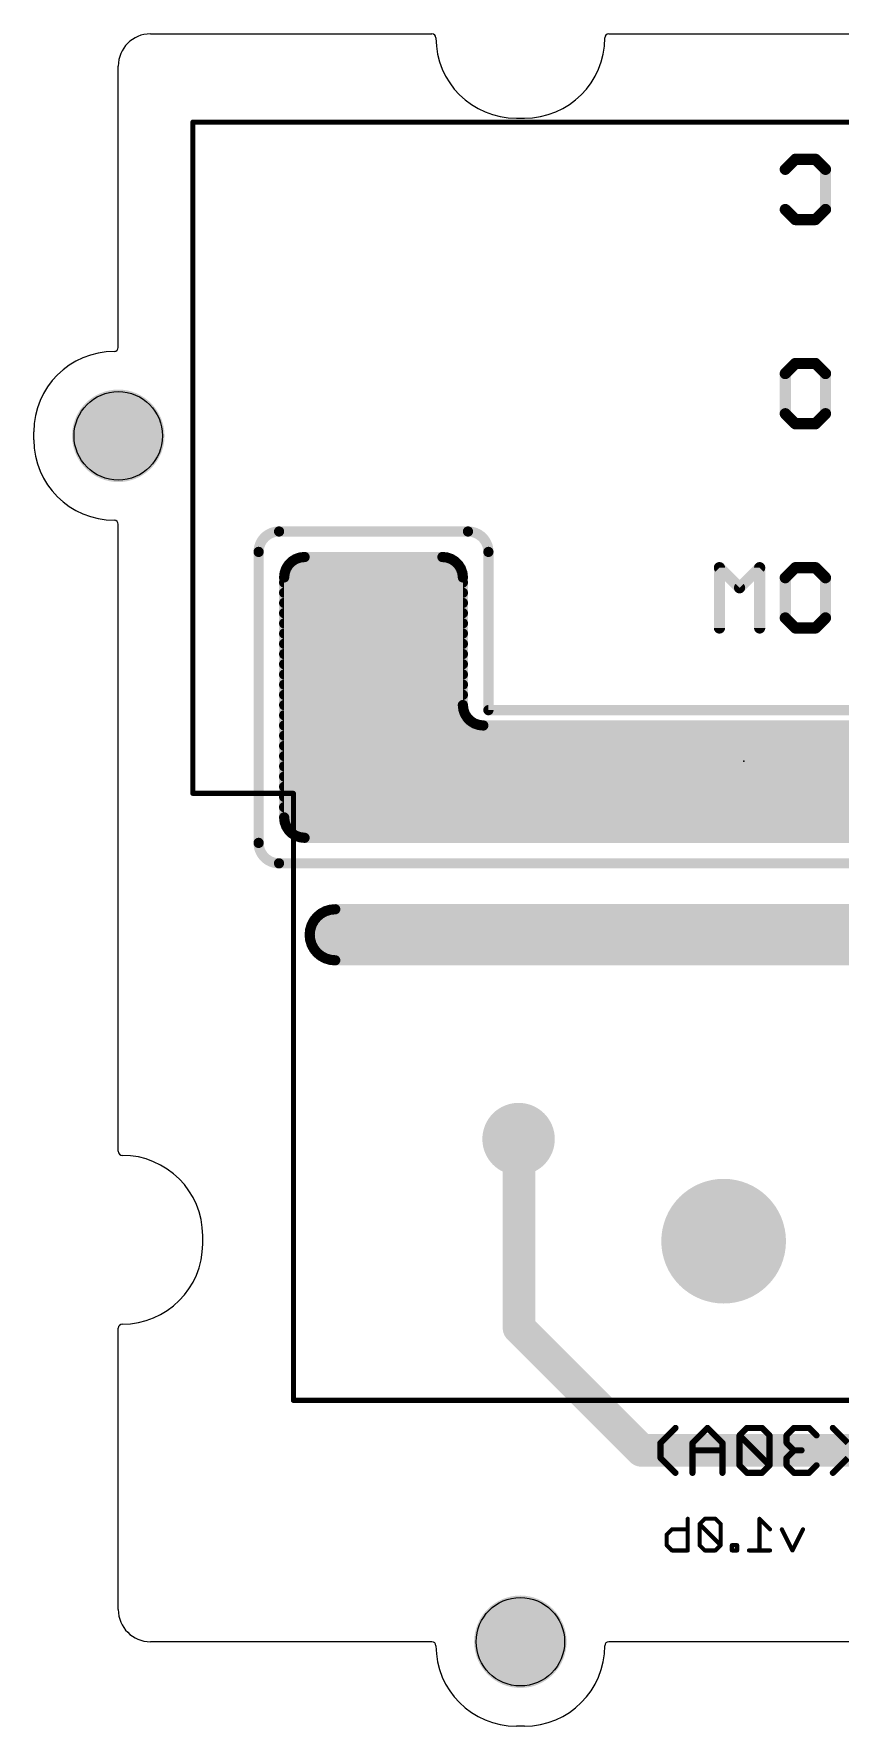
# Model space of a CAD drawing. Extents: x -22.1 to 22.4, y -22.1 to 22.1.
# Drawn here: x -22.1 to -2.05, y -22.1 to 20 of the extents above; entities that cross this region are included whole.
import ezdxf

# ---------------------------------------------------------------- set-up
doc = ezdxf.new("R2010")
doc.units = 0
for name, color, linetype in [('16', 132, 'CONTINUOUS'), ('17', 122, 'CONTINUOUS'), ('20', 40, 'CONTINUOUS'), ('21', 251, 'CONTINUOUS'), ('22', 140, 'CONTINUOUS'), ('23', 53, 'CONTINUOUS'), ('30', 140, 'CONTINUOUS'), ('46', 140, 'CONTINUOUS')]:
    doc.layers.add(name, color=color, linetype=linetype)

# ---------------------------------------------------------------- blocks, each defined once
blk = doc.blocks.new('ROUNDP')
at = {"const_width": 0.5}
blk.add_lwpolyline([(0, -0.25, 1), (0, 0.25, 1), (0, -0.25)], format="xyb", dxfattribs=at)

msp = doc.modelspace()

# ---------------------------------------------------------------- linework, layer by layer
at = {"layer": '16'}
for points, const_width in [([(-16.002, 7.62, 0.4142), (-16.51, 7.112)], 0.254), ([(-16.002, 7.6835, 1), (-16.002, 7.5565)], 0.127), ([(-16.002, 7.5565, 1), (-16.002, 7.6835)], 0.127), ([(-10.795, 7.112, 0.4142), (-11.303, 7.62)], 0.254), ([(-11.303, 7.6835, 1), (-11.303, 7.5565)], 0.127), ([(-11.303, 7.5565, 1), (-11.303, 7.6835)], 0.127), ([(-16.4465, 7.112, 1), (-16.5735, 7.112)], 0.127), ([(-16.5735, 7.112, 1), (-16.4465, 7.112)], 0.127), ([(-10.7315, 7.112, 1), (-10.8585, 7.112)], 0.127), ([(-10.8585, 7.112, 1), (-10.7315, 7.112)], 0.127), ([(-10.795, 3.2385, 1), (-10.795, 3.1115)], 0.127), ([(-10.8585, 3.175, 1), (-10.7315, 3.175)], 0.127), ([(-16.51, -0.127, 0.4142), (-16.002, -0.635)], 0.254), ([(-16.4465, -0.127, 1), (-16.5735, -0.127)], 0.127), ([(-16.5735, -0.127, 1), (-16.4465, -0.127)], 0.127), ([(-16.002, -0.5715, 1), (-16.002, -0.6985)], 0.127), ([(-16.002, -0.6985, 1), (-16.002, -0.5715)], 0.127), ([(-9.9013, -7.3513, 1), (-10.1887, -7.6387)], 0.4064), ([(-9.8298, -7.507, 1), (-10.2362, -7.507)], 0.4064), ([(-10.1767, -7.6507, 1), (-9.8893, -7.3633)], 0.4064), ([(-9.8893, -12.0483, 1), (-10.1767, -12.3357)], 0.4064), ([(-10.2362, -12.192, 1), (-9.8298, -12.192)], 0.4064), ([(-6.985, -15.0368, 1), (-6.985, -15.4432)], 0.4064), ([(-7.1287, -15.3837, 1), (-6.8413, -15.0963)], 0.4064)]:
    msp.add_lwpolyline(points, format="xyb", dxfattribs=dict(at, const_width=const_width))
for points, const_width in [([(-11.303, 7.62), (-16.002, 7.62)], 0.254), ([(-16.51, 7.112), (-16.51, -0.127)], 0.254), ([(-10.795, 3.175), (-10.795, 7.112)], 0.254), ([(7.747, 3.175), (-10.795, 3.175)], 0.254), ([(-16.002, -0.635), (16.002, -0.635)], 0.254), ([(-10.033, -7.507), (-10.045, -7.495)], 0.8128), ([(-10.033, -12.192), (-10.033, -7.507)], 0.8128), ([(-6.985, -15.24), (-10.033, -12.192)], 0.8128), ([(3.302, -15.24), (-6.985, -15.24)], 0.8128)]:
    msp.add_lwpolyline(points, dxfattribs=dict(at, const_width=const_width))
at = {"layer": '20'}
for p, q in [((-19.2, 20), (-12.2, 20)), ((-7.8, 20), (7.8, 20)), ((-20, 12.2), (-20, 19.2)), ((-10.1, 17.9), (-9.9, 17.9)), ((-22.1, 9.9), (-22.1, 10.1)), ((-20, -7.8), (-20, 7.8)), ((-17.9, -10.1), (-17.9, -9.9)), ((-20, -19.2), (-20, -12.2)), ((-12.2, -20), (-19.2, -20)), ((7.8, -20), (-7.8, -20)), ((-9.9, -22.1), (-10.1, -22.1))]:
    msp.add_line(p, q, dxfattribs=at)
for centre in [(-20, 10), (-10, -20)]:
    msp.add_circle(centre, 1.1, dxfattribs=at)
for centre, radius, start, end in [((-19.2, 19.2), 0.8, 90, 180), ((-12.2, 19.9), 0.1, 0, 90), ((-10.1, 19.9), 2, 180, 270), ((-9.9, 19.9), 2, 270, 0), ((-7.8, 19.9), 0.1, 90, 180), ((-20.1, 10.1), 2, 90, 180), ((-20.1, 12.2), 0.1, 270, 0), ((-20.1, 9.9), 2, 180, 270), ((-20.1, 7.8), 0.1, 0, 90), ((-19.9, -7.8), 0.1, 180, 270), ((-19.9, -9.9), 2, 0, 90), ((-19.9, -10.1), 2, 270, 0), ((-19.9, -12.2), 0.1, 90, 180), ((-19.2, -19.2), 0.8, 180, 270), ((-12.2, -20.1), 0.1, 0, 90), ((-10.1, -20.1), 2, 180, 270), ((-9.9, -20.1), 2, 270, 0), ((-7.8, -20.1), 0.1, 90, 180)]:
    msp.add_arc(centre, radius, start, end, dxfattribs=at)
at = {"layer": '21', "const_width": 0.127}
for points in [[(-18.145, 17.805), (9.255, 17.805)], [(-18.145, 17.805), (-18.145, 1.105)], [(-18.145, 1.105), (-15.645, 1.105)], [(-15.645, 1.105), (-15.645, -13.995)], [(-15.645, -13.995), (3.955, -13.995)]]:
    msp.add_lwpolyline(points, dxfattribs=at)
at = {"layer": '21', "const_width": 0.0635}
for points in [[(-18.145, 17.8367, 1), (-18.145, 17.7733)], [(-18.1133, 17.805, 1), (-18.1767, 17.805)], [(-18.145, 1.1367, 1), (-18.145, 1.0733)], [(-18.1767, 1.105, 1), (-18.1133, 1.105)], [(-15.6133, 1.105, 1), (-15.6768, 1.105)], [(-15.645, 1.0733, 1), (-15.645, 1.1367)], [(-15.6768, -13.995, 1), (-15.6133, -13.995)], [(-15.645, -13.9633, 1), (-15.645, -14.0268)]]:
    msp.add_lwpolyline(points, format="xyb", dxfattribs=at)
at = {"layer": '22'}
for points, const_width in [([(-3.4118, 16.6296), (-3.1618, 16.8796)], 0.2794), ([(-3.1618, 16.8796), (-2.6618, 16.8796)], 0.2794), ([(-2.6618, 16.8796), (-2.4119, 16.6296)], 0.2794), ([(-2.4119, 16.6296), (-2.4119, 15.6297)], 0.2794), ([(-3.1618, 15.3797), (-3.4118, 15.6297)], 0.2794), ([(-2.4119, 15.6297), (-2.6618, 15.3797)], 0.2794), ([(-2.6618, 15.3797), (-3.1618, 15.3797)], 0.2794), ([(-3.4118, 11.5496), (-3.1618, 11.7996)], 0.2794), ([(-3.1618, 11.7996), (-2.6618, 11.7996)], 0.2794), ([(-2.6618, 11.7996), (-2.4119, 11.5496)], 0.2794), ([(-3.4118, 10.5497), (-3.4118, 11.5496)], 0.2794), ([(-2.4119, 11.5496), (-2.4119, 10.5497)], 0.2794), ([(-3.1618, 10.2997), (-3.4118, 10.5497)], 0.2794), ([(-2.4119, 10.5497), (-2.6618, 10.2997)], 0.2794), ([(-2.6618, 10.2997), (-3.1618, 10.2997)], 0.2794), ([(-4.549, 6.2196), (-5.0489, 6.7196)], 0.2794), ([(-5.0489, 6.7196), (-5.0489, 5.2197)], 0.2794), ([(-4.049, 6.7196), (-4.549, 6.2196)], 0.2794), ([(-4.049, 5.2197), (-4.049, 6.7196)], 0.2794), ([(-3.4118, 6.4696), (-3.1618, 6.7196)], 0.2794), ([(-3.1618, 6.7196), (-2.6618, 6.7196)], 0.2794), ([(-2.6618, 6.7196), (-2.4119, 6.4696)], 0.2794), ([(-3.4118, 5.4697), (-3.4118, 6.4696)], 0.2794), ([(-2.4119, 6.4696), (-2.4119, 5.4697)], 0.2794), ([(-3.1618, 5.2197), (-3.4118, 5.4697)], 0.2794), ([(-2.4119, 5.4697), (-2.6618, 5.2197)], 0.2794), ([(-2.6618, 5.2197), (-3.1618, 5.2197)], 0.2794), ([(-6.516, -15.0531), (-6.1432, -14.6802)], 0.1524), ([(-5.3466, -14.6802), (-5.7195, -15.0531)], 0.1524), ([(-4.9738, -15.0531), (-5.3466, -14.6802)], 0.1524), ([(-4.3636, -14.6802), (-4.5501, -14.8667)], 0.1524), ([(-3.9908, -14.6802), (-4.3636, -14.6802)], 0.1524), ([(-3.8044, -14.8667), (-3.9908, -14.6802)], 0.1524), ([(-3.1942, -14.6802), (-3.3807, -14.8667)], 0.1524), ([(-2.8214, -14.6802), (-3.1942, -14.6802)], 0.1524), ([(-2.635, -14.8667), (-2.8214, -14.6802)], 0.1524), ([(-1.8554, -15.0531), (-2.2282, -14.6802)], 0.1524), ([(-6.516, -15.426), (-6.516, -15.0531)], 0.1524), ([(-5.7195, -15.0531), (-5.7195, -15.7988)], 0.1524), ([(-4.9738, -15.7988), (-4.9738, -15.0531)], 0.1524), ([(-4.5501, -14.8667), (-4.5501, -15.6124)], 0.1524), ([(-3.8044, -15.6124), (-4.5501, -14.8667)], 0.1524), ([(-3.8044, -15.6124), (-3.8044, -14.8667)], 0.1524), ([(-3.3807, -14.8667), (-3.3807, -15.0531)], 0.1524), ([(-3.3807, -15.0531), (-3.1942, -15.2395)], 0.1524), ([(-6.1432, -15.7988), (-6.516, -15.426)], 0.1524), ([(-4.9738, -15.2395), (-5.7195, -15.2395)], 0.1524), ([(-4.5501, -15.6124), (-4.3636, -15.7988)], 0.1524), ([(-3.9908, -15.7988), (-3.8044, -15.6124)], 0.1524), ([(-3.1942, -15.2395), (-3.3807, -15.426)], 0.1524), ([(-3.3807, -15.426), (-3.3807, -15.6124)], 0.1524), ([(-3.3807, -15.6124), (-3.1942, -15.7988)], 0.1524), ([(-3.1942, -15.2395), (-3.0078, -15.2395)], 0.1524), ([(-2.8214, -15.7988), (-2.635, -15.6124)], 0.1524), ([(-2.2282, -15.7988), (-1.8554, -15.426)], 0.1524), ([(-4.3636, -15.7988), (-3.9908, -15.7988)], 0.1524), ([(-3.1942, -15.7988), (-2.8214, -15.7988)], 0.1524), ([(-6.3622, -17.3352), (-6.2309, -17.2038)], 0.1016), ([(-6.2309, -17.2038), (-5.8368, -17.2038)], 0.1016), ([(-5.8368, -16.9411), (-5.8368, -17.7292)], 0.1016), ([(-5.4123, -16.9411), (-5.5436, -17.0725)], 0.1016), ([(-5.5436, -17.0725), (-5.5436, -17.5979)], 0.1016), ([(-5.0182, -17.5979), (-5.5436, -17.0725)], 0.1016), ([(-5.1496, -16.9411), (-5.4123, -16.9411)], 0.1016), ([(-5.0182, -17.0725), (-5.1496, -16.9411)], 0.1016), ([(-5.0182, -17.5979), (-5.0182, -17.0725)], 0.1016), ([(-3.7904, -17.2038), (-4.0531, -16.9411)], 0.1016), ([(-4.0531, -16.9411), (-4.0531, -17.7292)], 0.1016), ([(-3.2345, -17.7292), (-3.4972, -17.2038)], 0.1016), ([(-2.9718, -17.2038), (-3.2345, -17.7292)], 0.1016), ([(-6.3622, -17.5979), (-6.3622, -17.3352)], 0.1016), ([(-6.2309, -17.7292), (-6.3622, -17.5979)], 0.1016), ([(-5.8368, -17.7292), (-6.2309, -17.7292)], 0.1016), ([(-5.5436, -17.5979), (-5.4123, -17.7292)], 0.1016), ([(-5.4123, -17.7292), (-5.1496, -17.7292)], 0.1016), ([(-5.1496, -17.7292), (-5.0182, -17.5979)], 0.1016), ([(-4.609, -17.5979), (-4.7403, -17.5979)], 0.1016), ([(-4.7403, -17.5979), (-4.7403, -17.7292)], 0.1016), ([(-4.7403, -17.7292), (-4.609, -17.7292)], 0.1016), ([(-4.609, -17.7292), (-4.609, -17.5979)], 0.1016), ([(-3.7904, -17.7292), (-4.3158, -17.7292)], 0.1016)]:
    msp.add_lwpolyline(points, dxfattribs=dict(at, const_width=const_width))
for points, const_width in [([(-3.1618, 16.9494, 1), (-3.1618, 16.8097)], 0.1397), ([(-3.1124, 16.8302, 1), (-3.2112, 16.929)], 0.1397), ([(-2.6124, 16.929, 1), (-2.7112, 16.8302)], 0.1397), ([(-2.6618, 16.8097, 1), (-2.6618, 16.9494)], 0.1397), ([(-3.4612, 16.679, 1), (-3.3624, 16.5802)], 0.1397), ([(-2.342, 16.6296, 1), (-2.4817, 16.6296)], 0.1397), ([(-2.4612, 16.5802, 1), (-2.3625, 16.679)], 0.1397), ([(-3.3624, 15.6791, 1), (-3.4612, 15.5803)], 0.1397), ([(-2.4817, 15.6297, 1), (-2.342, 15.6297)], 0.1397), ([(-2.3625, 15.5803, 1), (-2.4612, 15.6791)], 0.1397), ([(-3.1618, 15.4496, 1), (-3.1618, 15.3099)], 0.1397), ([(-3.2112, 15.3303, 1), (-3.1124, 15.4291)], 0.1397), ([(-2.7112, 15.4291, 1), (-2.6124, 15.3303)], 0.1397), ([(-2.6618, 15.3099, 1), (-2.6618, 15.4496)], 0.1397), ([(-3.1618, 11.8694, 1), (-3.1618, 11.7297)], 0.1397), ([(-3.1124, 11.7502, 1), (-3.2112, 11.849)], 0.1397), ([(-2.6124, 11.849, 1), (-2.7112, 11.7502)], 0.1397), ([(-2.6618, 11.7297, 1), (-2.6618, 11.8694)], 0.1397), ([(-3.4612, 11.599, 1), (-3.3624, 11.5002)], 0.1397), ([(-3.3419, 11.5496, 1), (-3.4816, 11.5496)], 0.1397), ([(-2.342, 11.5496, 1), (-2.4817, 11.5496)], 0.1397), ([(-2.4612, 11.5002, 1), (-2.3625, 11.599)], 0.1397), ([(-3.3624, 10.5991, 1), (-3.4612, 10.5003)], 0.1397), ([(-3.4816, 10.5497, 1), (-3.3419, 10.5497)], 0.1397), ([(-2.4817, 10.5497, 1), (-2.342, 10.5497)], 0.1397), ([(-2.3625, 10.5003, 1), (-2.4612, 10.5991)], 0.1397), ([(-3.1618, 10.3696, 1), (-3.1618, 10.2298)], 0.1397), ([(-3.2112, 10.2503, 1), (-3.1124, 10.3491)], 0.1397), ([(-2.7112, 10.3491, 1), (-2.6124, 10.2503)], 0.1397), ([(-2.6618, 10.2298, 1), (-2.6618, 10.3696)], 0.1397), ([(-4.9995, 6.769, 1), (-5.0983, 6.6702)], 0.1397), ([(-4.9791, 6.7196, 1), (-5.1188, 6.7196)], 0.1397), ([(-3.9792, 6.7196, 1), (-4.1189, 6.7196)], 0.1397), ([(-3.9996, 6.6702, 1), (-4.0984, 6.769)], 0.1397), ([(-3.1618, 6.7894, 1), (-3.1618, 6.6497)], 0.1397), ([(-3.1124, 6.6702, 1), (-3.2112, 6.769)], 0.1397), ([(-2.6124, 6.769, 1), (-2.7112, 6.6702)], 0.1397), ([(-2.6618, 6.6497, 1), (-2.6618, 6.7894)], 0.1397), ([(-4.5984, 6.269, 1), (-4.4996, 6.1702)], 0.1397), ([(-4.5984, 6.1702, 1), (-4.4996, 6.269)], 0.1397), ([(-3.4612, 6.519, 1), (-3.3624, 6.4202)], 0.1397), ([(-3.3419, 6.4696, 1), (-3.4816, 6.4696)], 0.1397), ([(-2.342, 6.4696, 1), (-2.4817, 6.4696)], 0.1397), ([(-2.4612, 6.4202, 1), (-2.3625, 6.519)], 0.1397), ([(-3.3624, 5.5191, 1), (-3.4612, 5.4203)], 0.1397), ([(-3.4816, 5.4697, 1), (-3.3419, 5.4697)], 0.1397), ([(-2.4817, 5.4697, 1), (-2.342, 5.4697)], 0.1397), ([(-2.3625, 5.4203, 1), (-2.4612, 5.5191)], 0.1397), ([(-5.1188, 5.2197, 1), (-4.9791, 5.2197)], 0.1397), ([(-4.1189, 5.2197, 1), (-3.9792, 5.2197)], 0.1397), ([(-3.1618, 5.2896, 1), (-3.1618, 5.1499)], 0.1397), ([(-3.2112, 5.1703, 1), (-3.1124, 5.2691)], 0.1397), ([(-2.7112, 5.2691, 1), (-2.6124, 5.1703)], 0.1397), ([(-2.6618, 5.1499, 1), (-2.6618, 5.2896)], 0.1397), ([(-6.1162, -14.7072, 1), (-6.1701, -14.6533)], 0.0762), ([(-5.3197, -14.6533, 1), (-5.3736, -14.7072)], 0.0762), ([(-5.3197, -14.7072, 1), (-5.3736, -14.6533)], 0.0762), ([(-4.3636, -14.6421, 1), (-4.3636, -14.7183)], 0.0762), ([(-4.3367, -14.7072, 1), (-4.3906, -14.6533)], 0.0762), ([(-3.9638, -14.6533, 1), (-4.0177, -14.7072)], 0.0762), ([(-3.9908, -14.7183, 1), (-3.9908, -14.6421)], 0.0762), ([(-3.1942, -14.6421, 1), (-3.1942, -14.7183)], 0.0762), ([(-3.1673, -14.7072, 1), (-3.2212, -14.6533)], 0.0762), ([(-2.7944, -14.6533, 1), (-2.8483, -14.7072)], 0.0762), ([(-2.8214, -14.7183, 1), (-2.8214, -14.6421)], 0.0762), ([(-2.2013, -14.6533, 1), (-2.2552, -14.7072)], 0.0762), ([(-6.4779, -15.0531, 1), (-6.5541, -15.0531)], 0.0762), ([(-6.5429, -15.0262, 1), (-6.4891, -15.08)], 0.0762), ([(-5.6814, -15.0531, 1), (-5.7576, -15.0531)], 0.0762), ([(-5.7464, -15.0262, 1), (-5.6925, -15.08)], 0.0762), ([(-4.9357, -15.0531, 1), (-5.0119, -15.0531)], 0.0762), ([(-5.0007, -15.08, 1), (-4.9468, -15.0262)], 0.0762), ([(-4.5231, -14.8397, 1), (-4.577, -14.8936)], 0.0762), ([(-4.512, -14.8667, 1), (-4.5882, -14.8667)], 0.0762), ([(-4.577, -14.8397, 1), (-4.5231, -14.8936)], 0.0762), ([(-3.7663, -14.8667, 1), (-3.8425, -14.8667)], 0.0762), ([(-3.8313, -14.8936, 1), (-3.7774, -14.8397)], 0.0762), ([(-3.3426, -14.8667, 1), (-3.4188, -14.8667)], 0.0762), ([(-3.4076, -14.8397, 1), (-3.3537, -14.8936)], 0.0762), ([(-3.4188, -15.0531, 1), (-3.3426, -15.0531)], 0.0762), ([(-3.3537, -15.0262, 1), (-3.4076, -15.08)], 0.0762), ([(-2.6619, -14.8936, 1), (-2.608, -14.8397)], 0.0762), ([(-6.4891, -15.399, 1), (-6.5429, -15.4529)], 0.0762), ([(-6.5541, -15.426, 1), (-6.4779, -15.426)], 0.0762), ([(-5.7195, -15.2014, 1), (-5.7195, -15.2776)], 0.0762), ([(-4.9738, -15.2776, 1), (-4.9738, -15.2014)], 0.0762), ([(-4.5231, -15.5854, 1), (-4.577, -15.6393)], 0.0762), ([(-4.5882, -15.6124, 1), (-4.512, -15.6124)], 0.0762), ([(-3.8425, -15.6124, 1), (-3.7663, -15.6124)], 0.0762), ([(-3.7774, -15.6393, 1), (-3.8313, -15.5854)], 0.0762), ([(-3.8313, -15.6393, 1), (-3.7774, -15.5854)], 0.0762), ([(-3.3426, -15.426, 1), (-3.4188, -15.426)], 0.0762), ([(-3.4076, -15.399, 1), (-3.3537, -15.4529)], 0.0762), ([(-3.3537, -15.5854, 1), (-3.4076, -15.6393)], 0.0762), ([(-3.4188, -15.6124, 1), (-3.3426, -15.6124)], 0.0762), ([(-3.1942, -15.2014, 1), (-3.1942, -15.2776)], 0.0762), ([(-3.1673, -15.2665, 1), (-3.2212, -15.2126)], 0.0762), ([(-3.2212, -15.2665, 1), (-3.1673, -15.2126)], 0.0762), ([(-3.0078, -15.2776, 1), (-3.0078, -15.2014)], 0.0762), ([(-2.608, -15.6393, 1), (-2.6619, -15.5854)], 0.0762), ([(-6.1701, -15.8257, 1), (-6.1162, -15.7719)], 0.0762), ([(-5.7576, -15.7988, 1), (-5.6814, -15.7988)], 0.0762), ([(-5.0119, -15.7988, 1), (-4.9357, -15.7988)], 0.0762), ([(-4.3636, -15.7607, 1), (-4.3636, -15.8369)], 0.0762), ([(-4.3906, -15.8257, 1), (-4.3367, -15.7719)], 0.0762), ([(-4.0177, -15.7719, 1), (-3.9638, -15.8257)], 0.0762), ([(-3.9908, -15.8369, 1), (-3.9908, -15.7607)], 0.0762), ([(-3.1942, -15.7607, 1), (-3.1942, -15.8369)], 0.0762), ([(-3.2212, -15.8257, 1), (-3.1673, -15.7719)], 0.0762), ([(-2.8483, -15.7719, 1), (-2.7944, -15.8257)], 0.0762), ([(-2.8214, -15.8369, 1), (-2.8214, -15.7607)], 0.0762), ([(-2.2552, -15.7719, 1), (-2.2013, -15.8257)], 0.0762), ([(-6.2309, -17.1784, 1), (-6.2309, -17.2292)], 0.0508), ([(-6.2129, -17.2218, 1), (-6.2488, -17.1859)], 0.0508), ([(-5.8114, -16.9411, 1), (-5.8622, -16.9411)], 0.0508), ([(-5.8368, -17.2292, 1), (-5.8368, -17.1784)], 0.0508), ([(-5.5182, -17.0725, 1), (-5.569, -17.0725)], 0.0508), ([(-5.5257, -17.0545, 1), (-5.5616, -17.0904)], 0.0508), ([(-5.5616, -17.0545, 1), (-5.5257, -17.0904)], 0.0508), ([(-5.4123, -16.9157, 1), (-5.4123, -16.9665)], 0.0508), ([(-5.3943, -16.9591, 1), (-5.4302, -16.9232)], 0.0508), ([(-5.1316, -16.9232, 1), (-5.1675, -16.9591)], 0.0508), ([(-5.1496, -16.9665, 1), (-5.1496, -16.9157)], 0.0508), ([(-4.9928, -17.0725, 1), (-5.0436, -17.0725)], 0.0508), ([(-5.0362, -17.0904, 1), (-5.0003, -17.0545)], 0.0508), ([(-4.0277, -16.9411, 1), (-4.0785, -16.9411)], 0.0508), ([(-4.0351, -16.9232, 1), (-4.071, -16.9591)], 0.0508), ([(-3.8083, -17.2218, 1), (-3.7724, -17.1859)], 0.0508), ([(-3.4745, -17.1925, 1), (-3.5199, -17.2152)], 0.0508), ([(-2.9491, -17.2152, 1), (-2.9945, -17.1925)], 0.0508), ([(-6.3368, -17.3352, 1), (-6.3876, -17.3352)], 0.0508), ([(-6.3802, -17.3172, 1), (-6.3442, -17.3531)], 0.0508), ([(-6.3442, -17.5799, 1), (-6.3802, -17.6158)], 0.0508), ([(-6.3876, -17.5979, 1), (-6.3368, -17.5979)], 0.0508), ([(-6.2309, -17.7038, 1), (-6.2309, -17.7546)], 0.0508), ([(-5.8368, -17.7546, 1), (-5.8368, -17.7038)], 0.0508), ([(-5.5257, -17.5799, 1), (-5.5616, -17.6158)], 0.0508), ([(-5.569, -17.5979, 1), (-5.5182, -17.5979)], 0.0508), ([(-5.4123, -17.7038, 1), (-5.4123, -17.7546)], 0.0508), ([(-5.1496, -17.7546, 1), (-5.1496, -17.7038)], 0.0508), ([(-5.0436, -17.5979, 1), (-4.9928, -17.5979)], 0.0508), ([(-5.0003, -17.6158, 1), (-5.0362, -17.5799)], 0.0508), ([(-5.0362, -17.6158, 1), (-5.0003, -17.5799)], 0.0508), ([(-4.7403, -17.5725, 1), (-4.7403, -17.6233)], 0.0508), ([(-4.7149, -17.5979, 1), (-4.7657, -17.5979)], 0.0508), ([(-4.7403, -17.7038, 1), (-4.7403, -17.7546)], 0.0508), ([(-4.5836, -17.5979, 1), (-4.6344, -17.5979)], 0.0508), ([(-4.609, -17.6233, 1), (-4.609, -17.5725)], 0.0508), ([(-4.609, -17.7546, 1), (-4.609, -17.7038)], 0.0508), ([(-4.3158, -17.7038, 1), (-4.3158, -17.7546)], 0.0508), ([(-3.7904, -17.7546, 1), (-3.7904, -17.7038)], 0.0508), ([(-6.2488, -17.7472, 1), (-6.2129, -17.7112)], 0.0508), ([(-5.8622, -17.7292, 1), (-5.8114, -17.7292)], 0.0508), ([(-5.4302, -17.7472, 1), (-5.3943, -17.7112)], 0.0508), ([(-5.1675, -17.7112, 1), (-5.1316, -17.7472)], 0.0508), ([(-4.7657, -17.7292, 1), (-4.7149, -17.7292)], 0.0508), ([(-4.6344, -17.7292, 1), (-4.5836, -17.7292)], 0.0508), ([(-4.0785, -17.7292, 1), (-4.0277, -17.7292)], 0.0508), ([(-3.2572, -17.7178, 1), (-3.2118, -17.7406)], 0.0508), ([(-3.2572, -17.7406, 1), (-3.2118, -17.7178)], 0.0508)]:
    msp.add_lwpolyline(points, format="xyb", dxfattribs=dict(at, const_width=const_width))
at = {"layer": '23'}
msp.add_point((-4.445, 1.905), dxfattribs=at)
at = {"layer": '30'}
for points, const_width in [([(-20, 9.4246, 1), (-20, 10.5754, 1), (-20, 9.4246)], 1.1508), ([(-15.8785, 6.7312, 1), (-15.7709, 6.6636)], 0.127), ([(-15.7648, 6.6764, 1), (-15.8846, 6.7184)], 0.127), ([(-15.8091, 6.8386, 1), (-15.7193, 6.7488)], 0.127), ([(-15.7104, 6.76, 1), (-15.8179, 6.8275)], 0.127), ([(-15.6999, 6.9215, 1), (-15.6999, 6.7945)], 0.127), ([(-15.7175, 6.9279, 1), (-15.65, 6.8204)], 0.127), ([(-15.6388, 6.8293, 1), (-15.7286, 6.9191)], 0.127), ([(-15.6084, 6.9946, 1), (-15.5664, 6.8748)], 0.127), ([(-15.5536, 6.8809, 1), (-15.6212, 6.9885)], 0.127), ([(-15.4872, 7.0354, 1), (-15.4729, 6.9092)], 0.127), ([(-15.4591, 6.9123, 1), (-15.501, 7.0322)], 0.127), ([(-15.367, 7.0485, 1), (-15.367, 6.9215)], 0.127), ([(-15.3599, 6.9219, 1), (-15.3741, 7.0481)], 0.127), ([(-11.9309, 7.0481, 1), (-11.9451, 6.9219)], 0.127), ([(-11.938, 6.9215, 1), (-11.938, 7.0485)], 0.127), ([(-11.804, 7.0322, 1), (-11.8459, 6.9123)], 0.127), ([(-11.8321, 6.9092, 1), (-11.8178, 7.0354)], 0.127), ([(-11.6838, 6.9885, 1), (-11.7514, 6.8809)], 0.127), ([(-11.7386, 6.8748, 1), (-11.6966, 6.9946)], 0.127), ([(-11.5764, 6.9191, 1), (-11.6662, 6.8293)], 0.127), ([(-11.655, 6.8204, 1), (-11.5875, 6.9279)], 0.127), ([(-11.6051, 6.7945, 1), (-11.6051, 6.9215)], 0.127), ([(-11.4871, 6.8275, 1), (-11.5946, 6.76)], 0.127), ([(-11.5857, 6.7488, 1), (-11.4959, 6.8386)], 0.127), ([(-11.4204, 6.7184, 1), (-11.5402, 6.6764)], 0.127), ([(-11.5341, 6.6636, 1), (-11.4265, 6.7312)], 0.127), ([(-15.8115, 6.477, 1), (-15.9385, 6.477)], 0.127), ([(-15.9381, 6.4841, 1), (-15.8119, 6.4699)], 0.127), ([(-15.875, 6.4135, 1), (-15.875, 6.2865)], 0.127), ([(-15.9222, 6.611, 1), (-15.8023, 6.5691)], 0.127), ([(-15.7992, 6.5829, 1), (-15.9254, 6.5972)], 0.127), ([(-15.8574, 6.6675, 1), (-15.8574, 6.5405)], 0.127), ([(-11.3796, 6.5972, 1), (-11.5058, 6.5829)], 0.127), ([(-11.5027, 6.5691, 1), (-11.3828, 6.611)], 0.127), ([(-11.3665, 6.477, 1), (-11.4935, 6.477)], 0.127), ([(-11.4931, 6.4699, 1), (-11.3669, 6.4841)], 0.127), ([(-11.4476, 6.5405, 1), (-11.4476, 6.6675)], 0.127), ([(-11.43, 6.2865, 1), (-11.43, 6.4135)], 0.127), ([(-15.875, 6.1595, 1), (-15.875, 6.0325)], 0.127), ([(-15.875, 5.9055, 1), (-15.875, 5.7785)], 0.127), ([(-11.43, 6.0325, 1), (-11.43, 6.1595)], 0.127), ([(-11.43, 5.7785, 1), (-11.43, 5.9055)], 0.127), ([(-15.875, 5.6515, 1), (-15.875, 5.5245)], 0.127), ([(-11.43, 5.5245, 1), (-11.43, 5.6515)], 0.127), ([(-15.875, 5.3975, 1), (-15.875, 5.2705)], 0.127), ([(-15.875, 5.1435, 1), (-15.875, 5.0165)], 0.127), ([(-11.43, 5.2705, 1), (-11.43, 5.3975)], 0.127), ([(-11.43, 5.0165, 1), (-11.43, 5.1435)], 0.127), ([(-15.875, 4.8895, 1), (-15.875, 4.7625)], 0.127), ([(-15.875, 4.6355, 1), (-15.875, 4.5085)], 0.127), ([(-11.43, 4.7625, 1), (-11.43, 4.8895)], 0.127), ([(-11.43, 4.5085, 1), (-11.43, 4.6355)], 0.127), ([(-15.875, 4.3815, 1), (-15.875, 4.2545)], 0.127), ([(-11.43, 4.2545, 1), (-11.43, 4.3815)], 0.127), ([(-15.875, 4.1275, 1), (-15.875, 4.0005)], 0.127), ([(-15.875, 3.8735, 1), (-15.875, 3.7465)], 0.127), ([(-11.43, 4.0005, 1), (-11.43, 4.1275)], 0.127), ([(-11.43, 3.7465, 1), (-11.43, 3.8735)], 0.127), ([(-15.875, 3.6195, 1), (-15.875, 3.4925)], 0.127), ([(-15.875, 3.3655, 1), (-15.875, 3.2385)], 0.127), ([(-11.3669, 3.3091, 1), (-11.4931, 3.2949)], 0.127), ([(-11.43, 3.4925, 1), (-11.43, 3.6195)], 0.127), ([(-11.43, 3.2385, 1), (-11.43, 3.3655)], 0.127), ([(-15.875, 3.1115, 1), (-15.875, 2.9845)], 0.127), ([(-11.4935, 3.302, 1), (-11.3665, 3.302)], 0.127), ([(-11.3573, 3.2099, 1), (-11.4772, 3.168)], 0.127), ([(-11.4804, 3.1818, 1), (-11.3542, 3.1961)], 0.127), ([(-11.3259, 3.1154, 1), (-11.4335, 3.0478)], 0.127), ([(-11.4396, 3.0606, 1), (-11.3198, 3.1026)], 0.127), ([(-11.2743, 3.0302, 1), (-11.3641, 2.9404)], 0.127), ([(-11.3729, 2.9515, 1), (-11.2654, 3.019)], 0.127), ([(-11.3586, 2.9845, 1), (-11.3586, 3.1115)], 0.127), ([(-11.205, 2.9586, 1), (-11.2725, 2.8511)], 0.127), ([(-11.2836, 2.8599, 1), (-11.1938, 2.9497)], 0.127), ([(-11.1214, 2.9042, 1), (-11.1634, 2.7844)], 0.127), ([(-11.1762, 2.7905, 1), (-11.1086, 2.8981)], 0.127), ([(-15.875, 2.8575, 1), (-15.875, 2.7305)], 0.127), ([(-15.875, 2.6035, 1), (-15.875, 2.4765)], 0.127), ([(-11.0279, 2.8698, 1), (-11.0422, 2.7436)], 0.127), ([(-11.056, 2.7468, 1), (-11.0141, 2.8667)], 0.127), ([(-10.922, 2.8575, 1), (-10.922, 2.7305)], 0.127), ([(-10.9291, 2.7309, 1), (-10.9149, 2.8571)], 0.127), ([(-10.922, 2.7305, 1), (-10.922, 2.8575)], 0.127), ([(-15.875, 2.3495, 1), (-15.875, 2.2225)], 0.127), ([(-15.875, 2.0955, 1), (-15.875, 1.9685)], 0.127), ([(-15.875, 1.8415, 1), (-15.875, 1.7145)], 0.127), ([(-15.875, 1.5875, 1), (-15.875, 1.4605)], 0.127), ([(-15.875, 1.3335, 1), (-15.875, 1.2065)], 0.127), ([(-15.875, 1.0795, 1), (-15.875, 0.9525)], 0.127), ([(-15.875, 0.8255, 1), (-15.875, 0.6985)], 0.127), ([(-15.8119, 0.5151, 1), (-15.9381, 0.5009)], 0.127), ([(-15.875, 0.5715, 1), (-15.875, 0.4445)], 0.127), ([(-15.9385, 0.508, 1), (-15.8115, 0.508)], 0.127), ([(-15.8023, 0.4159, 1), (-15.9222, 0.374)], 0.127), ([(-15.9254, 0.3878, 1), (-15.7992, 0.4021)], 0.127), ([(-15.7709, 0.3214, 1), (-15.8785, 0.2538)], 0.127), ([(-15.8846, 0.2666, 1), (-15.7648, 0.3086)], 0.127), ([(-15.8036, 0.3175, 1), (-15.8036, 0.1905)], 0.127), ([(-15.7193, 0.2362, 1), (-15.8091, 0.1464)], 0.127), ([(-15.8179, 0.1575, 1), (-15.7104, 0.225)], 0.127), ([(-15.65, 0.1646, 1), (-15.7175, 0.0571)], 0.127), ([(-15.7286, 0.0659, 1), (-15.6388, 0.1557)], 0.127), ([(-15.5664, 0.1102, 1), (-15.6084, -0.0096)], 0.127), ([(-15.6212, -0.0035, 1), (-15.5536, 0.1041)], 0.127), ([(-15.4729, 0.0758, 1), (-15.4872, -0.0504)], 0.127), ([(-15.501, -0.0472, 1), (-15.4591, 0.0727)], 0.127), ([(-15.367, 0.0635, 1), (-15.367, -0.0635)], 0.127), ([(-15.367, 0.0635, 1), (-15.367, -0.0635)], 0.127), ([(-15.3741, -0.0631, 1), (-15.3599, 0.0631)], 0.127), ([(-10, -20.5754, 1), (-10, -19.4246, 1), (-10, -20.5754)], 1.1508)]:
    msp.add_lwpolyline(points, format="xyb", dxfattribs=dict(at, const_width=const_width))
at = {"layer": '30', "const_width": 0.254}
for points in [[(-15.8623, 6.59), (-15.8247, 6.6974)], [(-15.8247, 6.6974), (-15.7642, 6.7937)], [(-15.7642, 6.7937), (-15.6837, 6.8742)], [(-15.6999, 6.858), (-11.6051, 6.858)], [(-15.6837, 6.8742), (-15.5874, 6.9347)], [(-15.5874, 6.9347), (-15.48, 6.9723)], [(-15.48, 6.9723), (-15.367, 6.985)], [(-15.367, 6.985), (-11.938, 6.985)], [(-11.938, 6.985), (-11.825, 6.9723)], [(-11.825, 6.9723), (-11.7176, 6.9347)], [(-11.7176, 6.9347), (-11.6213, 6.8742)], [(-11.6213, 6.8742), (-11.5408, 6.7937)], [(-11.5408, 6.7937), (-11.4803, 6.6974)], [(-11.4803, 6.6974), (-11.4427, 6.59)], [(-15.875, 6.477), (-15.8623, 6.59)], [(-15.875, 0.508), (-15.875, 6.477)], [(-15.875, 6.35), (-11.43, 6.35)], [(-15.8574, 6.604), (-11.4476, 6.604)], [(-11.4427, 6.59), (-11.43, 6.477)], [(-11.43, 6.477), (-11.43, 3.302)], [(-15.875, 6.096), (-11.43, 6.096)], [(-15.875, 5.842), (-11.43, 5.842)], [(-15.875, 5.588), (-11.43, 5.588)], [(-15.875, 5.334), (-11.43, 5.334)], [(-15.875, 5.08), (-11.43, 5.08)], [(-15.875, 4.826), (-11.43, 4.826)], [(-15.875, 4.572), (-11.43, 4.572)], [(-15.875, 4.318), (-11.43, 4.318)], [(-15.875, 4.064), (-11.43, 4.064)], [(-15.875, 3.81), (-11.43, 3.81)], [(-15.875, 3.556), (-11.43, 3.556)], [(-15.875, 3.302), (-11.43, 3.302)], [(-11.43, 3.302), (-11.4173, 3.189)], [(-15.875, 3.048), (-11.3586, 3.048)], [(-11.4173, 3.189), (-11.3797, 3.0816)], [(-11.3797, 3.0816), (-11.3192, 2.9853)], [(-11.3192, 2.9853), (-11.2387, 2.9048)], [(-11.2387, 2.9048), (-11.1424, 2.8443)], [(-11.1424, 2.8443), (-11.035, 2.8067)], [(-15.875, 2.794), (-10.922, 2.794)], [(-15.875, 2.54), (15.875, 2.54)], [(-11.035, 2.8067), (-10.922, 2.794)], [(-10.922, 2.794), (8.255, 2.794)], [(-15.875, 2.286), (15.875, 2.286)], [(-15.875, 2.032), (15.875, 2.032)], [(-15.875, 1.778), (15.875, 1.778)], [(-15.875, 1.524), (15.875, 1.524)], [(-15.875, 1.27), (15.875, 1.27)], [(-15.875, 1.016), (15.875, 1.016)], [(-15.875, 0.762), (15.875, 0.762)], [(-15.8623, 0.395), (-15.875, 0.508)], [(-15.875, 0.508), (15.875, 0.508)], [(-15.8247, 0.2876), (-15.8623, 0.395)], [(-15.7642, 0.1913), (-15.8247, 0.2876)], [(-15.8036, 0.254), (15.8036, 0.254)], [(-15.6837, 0.1108), (-15.7642, 0.1913)], [(-15.5874, 0.0503), (-15.6837, 0.1108)], [(-15.48, 0.0127), (-15.5874, 0.0503)], [(-15.367, 0), (-15.48, 0.0127)], [(15.367, 0), (-15.367, 0)], [(-15.367, 0), (15.367, 0)]]:
    msp.add_lwpolyline(points, dxfattribs=at)
at = {"layer": '46', "const_width": 0.254}
for points in [[(-14.848, -1.8263), (-14.7289, -1.7902)], [(-14.7289, -1.7902), (-14.605, -1.778)], [(-14.605, -1.778), (15.875, -1.778)], [(-15.2278, -2.2891), (-15.1917, -2.17)], [(-15.1917, -2.17), (-15.133, -2.0602)], [(-15.133, -2.0602), (-15.054, -1.964)], [(-15.1098, -2.032), (16.3798, -2.032)], [(-15.054, -1.964), (-14.9578, -1.885)], [(-14.9578, -1.885), (-14.848, -1.8263)], [(-15.24, -2.413), (-15.2278, -2.2891)], [(-15.2278, -2.5369), (-15.24, -2.413)], [(-15.1917, -2.656), (-15.2278, -2.5369)], [(-15.2269, -2.286), (16.4969, -2.286)], [(-15.2269, -2.54), (16.4969, -2.54)], [(-15.133, -2.7658), (-15.1917, -2.656)], [(-15.054, -2.862), (-15.133, -2.7658)], [(-15.1098, -2.794), (16.3798, -2.794)], [(-14.9578, -2.941), (-15.054, -2.862)], [(-14.848, -2.9997), (-14.9578, -2.941)], [(-14.7289, -3.0358), (-14.848, -2.9997)], [(-14.605, -3.048), (-14.7289, -3.0358)], [(15.875, -3.048), (-14.605, -3.048)], [(-14.605, -3.048), (15.875, -3.048)]]:
    msp.add_lwpolyline(points, dxfattribs=at)
at = {"layer": '46', "const_width": 0.127}
for points in [[(-14.7351, -1.727, 1), (-14.7227, -1.8534)], [(-14.7104, -1.851, 1), (-14.7473, -1.7294)], [(-14.605, -1.7145, 1), (-14.605, -1.8415)], [(-14.5988, -1.8412, 1), (-14.6112, -1.7148)], [(-15.2477, -2.1401, 1), (-15.1357, -2.1999)], [(-15.1309, -2.1884, 1), (-15.2524, -2.1516)], [(-15.1821, -2.0199, 1), (-15.0839, -2.1005)], [(-15.077, -2.0901, 1), (-15.189, -2.0303)], [(-15.1098, -1.9685, 1), (-15.1098, -2.0955)], [(-15.0943, -1.9149, 1), (-15.0137, -2.0131)], [(-15.0049, -2.0043, 1), (-15.1031, -1.9237)], [(-14.9877, -1.829, 1), (-14.9279, -1.941)], [(-14.9175, -1.9341, 1), (-14.9981, -1.8359)], [(-14.8664, -1.7656, 1), (-14.8296, -1.8871)], [(-14.8181, -1.8823, 1), (-14.8779, -1.7703)], [(-15.1768, -2.4068, 1), (-15.3032, -2.4192)], [(-15.3032, -2.4068, 1), (-15.1768, -2.4192)], [(-15.2886, -2.2707, 1), (-15.167, -2.3076)], [(-15.167, -2.5184, 1), (-15.2886, -2.5553)], [(-15.1646, -2.2953, 1), (-15.291, -2.2829)], [(-15.291, -2.5431, 1), (-15.1646, -2.5307)], [(-15.2269, -2.2225, 1), (-15.2269, -2.3495)], [(-15.2269, -2.4765, 1), (-15.2269, -2.6035)], [(-15.1357, -2.6261, 1), (-15.2477, -2.6859)], [(-15.2524, -2.6744, 1), (-15.1309, -2.6376)], [(-15.0839, -2.7255, 1), (-15.1821, -2.8061)], [(-15.189, -2.7957, 1), (-15.077, -2.7359)], [(-15.1098, -2.7305, 1), (-15.1098, -2.8575)], [(-15.0137, -2.8129, 1), (-15.0943, -2.9111)], [(-15.1031, -2.9023, 1), (-15.0049, -2.8217)], [(-14.9279, -2.885, 1), (-14.9877, -2.997)], [(-14.9981, -2.9901, 1), (-14.9175, -2.8919)], [(-14.8296, -2.9389, 1), (-14.8664, -3.0604)], [(-14.8779, -3.0557, 1), (-14.8181, -2.9437)], [(-14.7227, -2.9726, 1), (-14.7351, -3.099)], [(-14.7473, -3.0966, 1), (-14.7104, -2.975)], [(-14.605, -2.9845, 1), (-14.605, -3.1115)], [(-14.605, -2.9845, 1), (-14.605, -3.1115)], [(-14.6112, -3.1112, 1), (-14.5988, -2.9848)]]:
    msp.add_lwpolyline(points, format="xyb", dxfattribs=at)

# ---------------------------------------------------------------- block references
at = {"layer": '17', "rotation": 90}
for p, xscale, yscale in [((-13.845, 5.205), 3, 3), ((-13.845, 5.205), 3, 3), ((-10.045, -7.495), 1.7, 1.7), ((-10.045, -7.495), 1.7, 1.7), ((-4.945, -10.035), 3, 3), ((-4.945, -10.035), 3, 3)]:
    msp.add_blockref('ROUNDP', p, dxfattribs=dict(at, xscale=xscale, yscale=yscale))
at = {"layer": '30', "rotation": 90}
for p, xscale, yscale in [((-13.845, 5.205), 3.1016, 3.1016), ((-10.045, -7.495), 1.8016, 1.8016), ((-4.945, -10.035), 3.1016, 3.1016)]:
    msp.add_blockref('ROUNDP', p, dxfattribs=dict(at, xscale=xscale, yscale=yscale))

doc.saveas('drawing.dxf')
